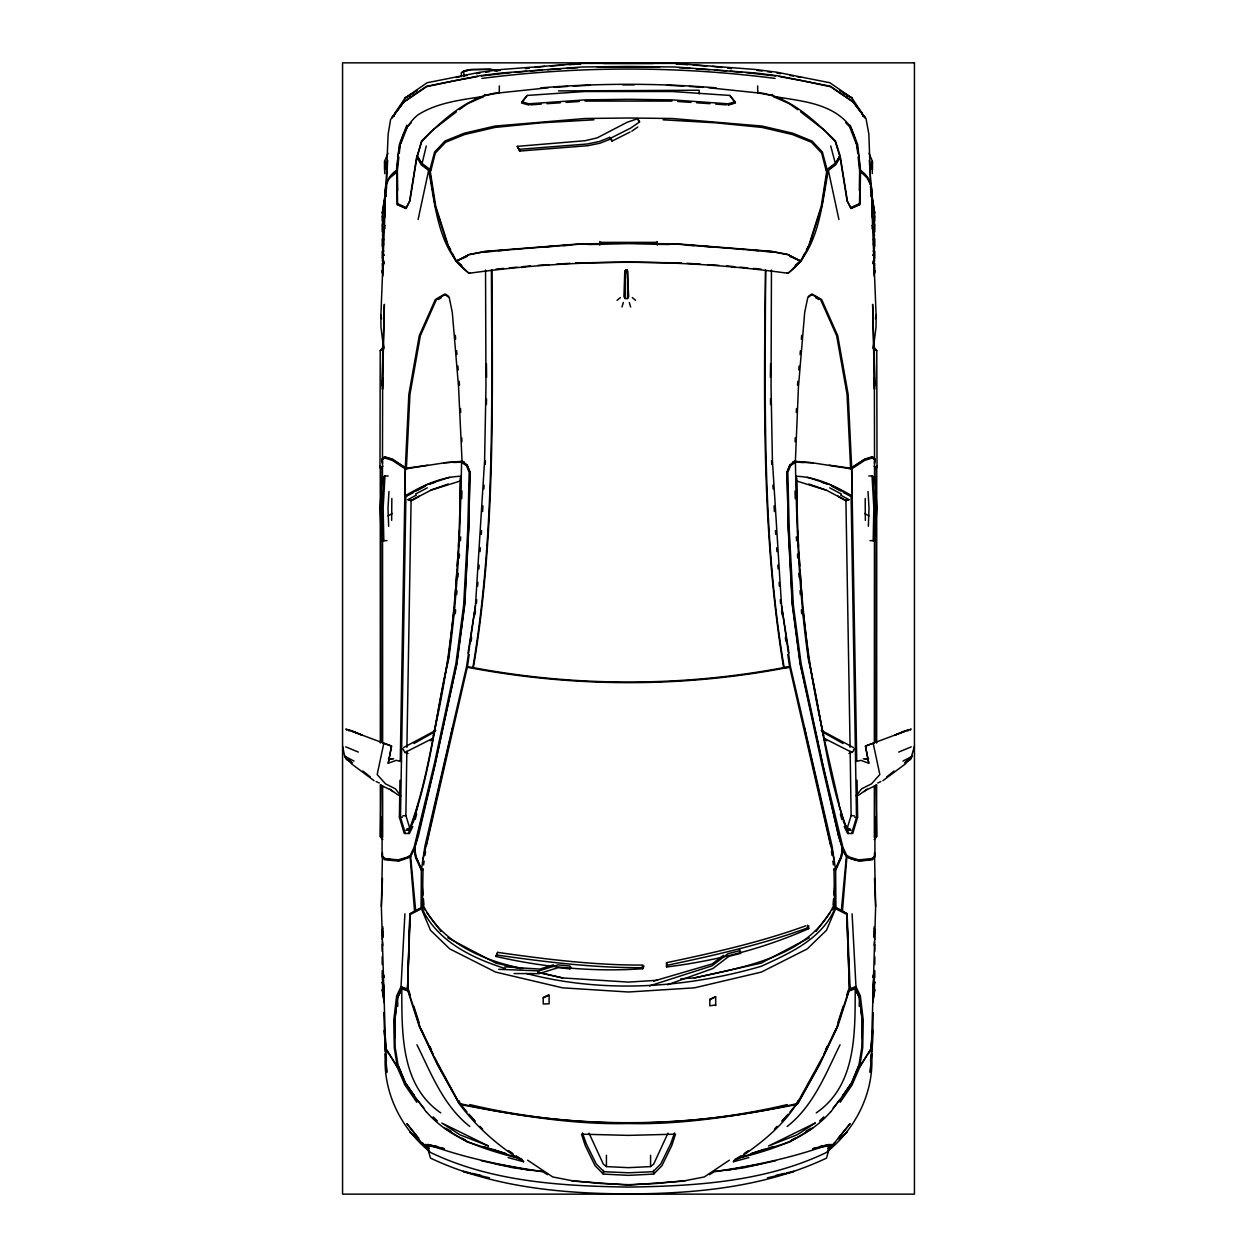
<?xml version="1.0" encoding="UTF-8"?>
<svg xmlns="http://www.w3.org/2000/svg" width="1257" height="1257" viewBox="0 0 1257 1257"><rect width="100%" height="100%" fill="white"/><g stroke="black" fill="none" stroke-linecap="round" stroke-linejoin="round"><path stroke-width="1.5" d="M381.012 742.306L380.808 469.411L381.609 468.704L379.991 465.938L380.227 350.624L382.725 347.498L382.458 465.514M875.108 477.739L872.044 475.994L875.108 477.739L876.82 507.922L874.888 540.746L873.175 540.636L873.835 507.922L872.044 475.994L868.823 475.994M874.353 785.861L874.338 837.303L876.632 836.455L876.648 785.798M874.353 743.076L874.448 540.856M874.511 484.338L874.542 466.803L876.742 467.321L876.663 743.013M874.542 465.514L874.291 347.498L876.773 350.624L877.009 465.938L875.391 468.704L876.192 469.411L875.988 742.306M875.972 784.824L876.6 836.942L874.181 839.487M382.489 853.77L381.358 906.376L385.6 1048.165L397.605 1067.46L398.186 1065.732L405.602 1084.068L426.123 1111.754M514.082 973.531L539.033 973.656L558.061 967.67L570.002 968.848L570.018 966.067L558.077 964.873L539.033 970.86L498.715 969.32M872.279 173.592L872.374 161.242L869.058 153.275M873.175 540.636L874.463 539.599L875.171 507.922L873.379 477.141M382.175 246.388L382.222 238.689M382.175 951.376L382.222 944.4M382.175 977.475L382.222 970.577M874.778 964.512L874.825 956.813M384.563 169.601L384.626 161.242L387.942 153.275M382.175 221.263L382.222 216.33M382.222 263.561L382.898 271.826M383.401 974.395L383.354 977.333L383.291 974.395M391.65 520.351L391.838 498.51M397.683 190.624L397.369 170.575L398.862 157.046M873.709 974.395L873.694 977.333L873.599 974.395M874.778 939.529L874.102 931.233M833.972 868.76L834.601 906.973L847.108 913.713L834.601 906.973L833.077 904.663L833.595 898.865M383.306 243.308C383.322 250.096 383.291 235.876 383.306 239.71M383.369 240.951L383.401 238.72L383.369 239.71M770.4 377.336L770.572 363.603M873.694 243.308L873.709 245.476L873.631 243.104M873.709 238.579L873.599 245.351M873.238 251.337L874.495 248.32L873.709 243.088L874.511 234.619L872.012 227.894M383.542 347.592L380.95 326.977L380.902 315.067L385.255 204.341M384.941 215.921C386.009 200.554 380.808 180.867 396.819 171.172L397.369 171.486M412.815 826.493L409.373 833.517L404.267 833.47L399.396 817.301L399.962 780.204M400.26 760.674L405.288 468.892L392.153 460.282L384.548 457.972L382.081 459.905L382.489 463.55M418.094 804.59L413.6 821.292L409.751 829.117L406.781 829.117L409.703 828.002L405.885 815.526L406.844 751.23M406.907 747.318L411.086 500.569L430.931 490.214L460.879 480.818M625.122 298.538L625.546 272.47L627.102 269.909L628.704 296.573L627.526 298.538L625.122 298.538L623.943 296.573L624.776 271.198L627.102 269.909M383.291 974.489L383.856 977.396L383.291 974.489L382.505 979.753L384.076 987.091M413.396 492.508L407.095 495.902L404.88 495.902L405.367 468.892L444.789 462.765L462.717 461.24M486.412 404.565L486.506 398.752M625.169 292.724L625.357 281.317M859.317 190.624L859.631 170.575L858.138 157.046M861.909 1038.219L862.223 1019.788M874.511 853.77L875.642 906.376L871.4 1048.165L859.395 1067.46L858.814 1065.732L851.398 1084.068L830.877 1111.754M861.768 1048.762L862.318 1020.103M382.741 377.697L382.489 389.277L382.819 338.966L383.919 348.723M383.086 362.252L384.359 304.351L382.081 385.648M485.548 270.066L485.956 386.905L484.605 460.533L475.46 605.528L466.614 666.32L424.929 846.181L421.362 870.158L421.079 907.963L430.491 930.243L449.739 948.894L495.588 972.07L562.492 987.829L628.5 992.009L694.508 987.829L761.412 972.07L807.261 948.894L826.509 930.243L835.921 907.963L835.638 870.158L832.071 846.181L790.386 666.32L781.54 605.528L772.411 460.533L771.044 386.905L771.452 270.066M459.418 530.878L458.522 546.481M459.716 519.188L460.486 477.786C459.433 564.393 453.18 651.205 433.241 735.722M461.759 498.62L461.947 490.953M873.694 239.71L873.709 238.531L873.631 240.951M859.191 1006.103L859.505 996.644L854.854 987.279M385.475 196.611L388.146 134.122L390.597 119.525L403.796 102.021L426.437 86.293L479.514 75.766L501.543 72.985L581.818 66.998L628.5 66.432L675.182 66.998L755.457 72.985L777.486 75.766L830.563 86.293L853.566 102.32L865.13 117.749L862.805 115.424L863.229 116.367L861.516 112.219M420.089 1026.938L407.535 988.772L409.892 913.713L422.399 906.973L423.923 904.663L423.405 898.865M522.598 968.534C483.631 960.725 441.726 943.08 423.326 905.621L421.252 908.355L410.206 913.918L407.551 989.793L419.178 1026.262L437.672 1065.135L459.104 1103.41C569.861 1129.132 687.139 1129.132 797.896 1103.41L819.328 1065.135L837.822 1026.262L849.449 989.793L846.794 913.918L849.465 988.772L836.911 1026.938M868.351 526.274L869.011 507.922L868.021 491.487M873.175 1012.655L872.625 1041.582L870.221 1072.472L871.635 1053.602C874.416 1091.296 856.52 1127.938 827.499 1151.428L834.632 1142.644M383.888 260.906L382.489 272.376M381.358 906.376L382.489 878.454M407.535 988.772L409.892 913.713M795.084 441.726L795.257 437.829M796.294 412.453L796.451 408.556M875.469 522.519L875.469 496.955M386.543 186.272L385.899 196.626L387.643 160.268M397.353 1067.099L394.289 1047.741L393.74 1020.056L396.646 995.89L401.03 986.698L404.911 913.823M405.367 468.892L408.635 468.217L405.32 467.588L408.839 394.447L419.257 335.729L435.346 299.527L444.538 294.201L449.252 297.658L452.3 312.412L458.569 387.077L462.073 461.649L443.752 462.765M421.079 907.963L422.399 906.973L423.028 868.76M381.531 496.955L381.531 522.519M485.202 464.414L485.406 460.659M387.046 540.636L382.112 540.746L381.342 539.677L380.18 507.922L381.892 477.739L384.956 475.994L383.621 477.141L381.829 507.922L382.537 539.599L383.825 540.636L383.165 507.922L384.956 475.994L388.177 475.994M482.625 511.583L482.939 505.911M483.866 488.91L484.071 485.123M603.313 1174.085L595.048 1165.695L585.259 1145.63L581.472 1134.175L628.5 1135.385L675.528 1134.175L671.741 1145.63L661.952 1165.695L653.687 1174.085L628.5 1175.358L603.313 1174.085L603.533 1170.283M382.254 484.118L382.678 476.764M388.979 491.487L387.989 507.922L388.649 526.274M385.302 196.061C383.935 185.863 387.879 176.121 396.489 170.339L399.349 144.429L406.859 125.15M382.489 988.301L382.709 984.938M382.725 987.656L383.935 1000.006M873.709 223.746L874.055 218.624M874.275 215.214L871.635 193.861M873.976 222.835L874.511 214.413L871.667 196.736M874.275 937.031L874.511 930.463M454.406 606.99L448.388 658.432M454.673 603.093L455.6 589.423M455.867 585.526L456.935 569.908M457.187 565.996L458.129 552.342M455.348 613.683L455.615 609.849M456.684 594.498L456.951 590.664M457.894 577.23L458.161 573.396M459.229 558.045L459.496 554.196M460.423 540.761L460.69 536.928M872.641 1030.159L870.771 1049.281L859.395 1067.46M476.419 603.454L476.686 599.62M477.629 586.186L477.896 582.337M478.854 568.902L479.121 565.069M480.064 551.634L480.331 547.785M481.29 534.351L481.557 530.517M872.232 1030.536L871.368 1048.998L869.341 1052.847M382.489 261.487L382.788 257.638M485.218 95.438L499.265 92.892L499.343 85.932M382.505 269.469L383.134 261.786M382.505 979.58L382.819 975.746M874.181 937.329L874.495 933.527M874.212 945.453L874.511 941.634M382.788 984.294L383.872 995.104M874.181 227.344L874.495 223.542M842.426 911.372L846.872 857.148L842.3 848.051L838.403 835.292L800.269 663.617L792.46 604.366L788.422 528.788L786.992 472.035L789.616 465.593L795.414 460.628L798.431 387.077L804.7 312.412L807.748 297.658L812.462 294.201L821.654 299.527L837.743 335.729L848.161 394.447L851.68 467.588L848.365 468.217L851.633 468.892L852.12 495.902L849.905 495.902L843.604 492.508M797.504 385.161L797.818 381.342M798.776 369.857L799.106 366.023M800.065 354.537L800.395 350.703M801.353 339.217L801.667 335.383M873.898 222.363L874.511 214.994M871.777 1051.7L872.625 1030.85M833.941 895L834.821 885.352M841.31 910.822L846.37 856.473M663.115 119.824L715.594 122.809L761.946 127.413L792.397 134.53L811.394 142.245L821.685 153.103L826.242 171.031L835.088 164.227L839.629 156.324L840.336 156.905L847.359 200.743M871.651 169.019L872.374 161.242L872.437 169.601M874.511 463.55L874.919 459.905L872.452 457.972L864.847 460.282L851.712 468.892L856.74 760.674M399.286 153.181L400.15 145.435M874.511 462.277L874.919 458.648L872.437 456.715L864.832 458.994L851.68 467.588M873.081 348.723L874.181 338.966L874.511 389.277L874.259 377.697M394.682 1021.171L397.495 996.644L402.146 987.279M394.777 1020.841L397.762 996.235M873.458 347.592L876.05 326.977L876.098 315.067L871.745 204.341M421.472 869.153L415.627 856.096L414.527 848.255L418.392 835.921L434.749 766.032L456.904 663.822L464.776 604.46L468.798 528.788L469.882 471.878L466.991 465.059L461.586 460.628L467.384 465.593L470.008 472.035L468.578 528.788L464.54 604.366L456.731 663.617L434.796 765.34L414.7 848.051L410.52 856.363L399.223 860.479L385.161 859.112L382.081 855.53L382.489 852.56M813.248 462.765L795.414 462.073L795.414 460.628L790.009 465.059L787.118 471.878L788.202 528.788L792.224 604.46L800.096 663.822L822.251 766.032L838.608 835.921L842.473 848.255L841.373 856.096L835.528 869.153M469.191 654.63L467.557 666.006L426.374 845.741M471.108 641.369L471.642 637.582M474.91 614.846L475.46 611.059M870.488 1060.657L871.51 1053.492M423.593 864.926L424.143 861.076M424.976 855.326L425.542 851.492M384.988 227.894L382.489 234.619L383.291 243.088L382.505 248.32L383.762 251.337M842.473 848.255L841.027 856.614L835.559 869.42L834.349 869.011M842.74 848.962L841.483 857.384L835.638 870.158L834.067 869.687M475.46 605.528L468.044 653.09M735.235 1159.095L733.428 1161.719C758.144 1145.865 782.812 1126.806 798.116 1101.556L822.235 1057.781M826.666 171.769L821.261 206.211L809.068 244.565M859.647 1067.099L862.711 1047.741L863.26 1020.056L860.354 995.89L855.97 986.698L852.089 913.823M385.365 193.861L382.725 215.214M409.641 200.743L416.664 156.905L417.371 156.324L421.912 164.227L430.758 171.031L435.315 153.103L445.607 142.245L464.603 134.53L495.054 127.413L541.406 122.809L593.885 119.824M839.629 156.324L840.053 157.565L835.591 164.934L828.363 170.371C821.449 205.818 819.108 249.782 788.029 273.288C682.457 258.628 574.543 258.628 468.971 273.288C437.892 249.782 435.55 205.818 428.637 170.371L421.409 164.934L416.947 157.565L417.371 156.324M873.065 1000.006L874.275 987.656M385.333 196.736L382.489 214.413L383.024 222.835M872.955 997.979L873.568 994.114M861.768 1047.709L858.5 1067.617M382.819 839.487L380.4 836.942L381.028 784.824M385.428 192.525L382.222 213.329L385.192 196.626M872.877 1002.567L874.778 989.4L873.128 998.655M382.882 926.77L382.175 932.395L382.819 928.703M874.118 276.037L874.825 270.334L874.181 274.01M423.059 859.144L436.54 798.478M467.258 666.634L472.852 667.561C494.959 536.393 491.88 402.539 491.408 269.988L491.958 269.941C492.414 402.539 495.494 536.44 473.37 667.656L472.852 668.19M835.088 164.227L840.006 155.491L835.449 140.957C813.735 119.855 789.239 96.129 757.735 92.515M448.011 660.349C435.315 716.773 429.658 776.04 409.059 830.233L405.885 830.201M401.564 761.553L396.096 760.359L388.224 763.282L391.54 746.092L352.039 731.323M873.128 995.104L874.212 984.294M874.102 271.826L874.778 263.561M382.898 931.233L382.222 939.529M875.375 318.712L876.098 315.067M872.955 995.465L874.825 981.827L872.845 990.343M904.459 762.81L910.602 759.495L914.436 746.187M872.924 987.091L874.181 975.746M450.477 737.45L452.504 727.929M907.963 731.008L908.151 730.113L904.977 730.788L894.733 735.141M418.11 219.488L428.637 170.371M436.98 796.561L450.053 739.352M876.192 469.411L876.742 467.321L873.914 466.174M426.264 146.001L421.912 164.227M621.995 307.022L623.362 302.45M858.814 1066.8L851.429 1084.272L839.912 1101.069M858.798 1065.48L851.398 1083.015L843.023 1095.224M415.14 819.517L416.617 814.285M428.59 1145.52L428.59 1151.538L430.523 1158.137C492.163 1187.236 561.203 1193.631 628.5 1193.93C695.797 1193.631 764.837 1187.236 826.477 1158.137L828.41 1151.538L828.41 1145.52M851.633 833.47L856.504 817.301L851.099 496.185L829.871 484.605L807.198 477.189M857.038 780.204L857.604 817.301L852.733 833.47L847.627 833.517L844.185 826.493M850.156 751.23L851.115 815.526L847.297 828.002L850.219 829.117L847.249 829.117L843.4 821.292M417.261 156.214L421.551 140.957C443.265 119.855 467.761 96.129 499.265 92.515M643.977 966.114L642.798 968.723C593.618 972.195 543.998 967.466 495.996 956.451L497.631 952.366C545.774 959.232 594.247 965.297 642.971 965.077L641.793 967.701C593.084 967.906 544.611 961.856 496.452 954.99M497.631 952.366L495.996 956.451M385.239 215.418L382.175 225.082L382.222 231.932L385.129 225.474M838.058 1022.318L843.18 1006.26M846.605 995.544L848.318 990.186M382.505 222.835L385.129 214.696M419.147 496.232L411.086 500.789L407.959 499.83M873.254 264.001L874.511 260.419M872.955 263.326L874.778 258.141L874.825 251.149L872.672 255.422M674.538 1132.966L670.688 1143.807L660.805 1163.903L653.043 1171.728L628.5 1172.781L603.957 1171.728L596.195 1163.903L586.312 1143.807L582.462 1132.966M854.116 748.795L853.11 751.576L848.946 753.462M837.586 1026.152L819.627 1063.925L797.189 1104.463C741.646 1114.912 685.536 1124.921 628.5 1123.522C571.464 1124.921 515.354 1114.912 459.811 1104.463L434.765 1057.781M400.81 143.738L407.409 126.706L411.275 122.715M797.896 1103.41L798.902 1100.881L798.006 1102.216M667.97 1133.154L653.671 1164.139L650.576 1166.606L628.5 1167.659L606.424 1166.606L603.329 1164.139L589.03 1133.154M395.484 112.219L393.771 116.367L394.195 115.424L391.87 117.749L403.434 102.32L426.579 86.686L452.049 81.281M570.002 968.848L570.788 967.089M858.798 1066.219L859.364 1068.073L852.073 1084.995L840.21 1102.263M875.391 468.704L877.009 465.938M825.503 1049.878L827.122 1046.453M823.869 1054.356L836.094 1028.65M397.495 997.697L402.146 988.348L407.928 990.39L401.769 987.703M840.053 1044.756C825.692 1073.808 813.483 1105.893 787.181 1126.476M382.081 856.771L384.548 859.741L398.626 861.108L410.128 857.148L414.7 848.051L415.973 856.614L421.441 869.42L422.651 869.011M397.762 997.288L402.146 988.348M396.819 171.172L397.102 204.545L405.807 208.411L410.128 200.162M804.653 253.317L801.118 260.309L795.555 265.274M806.428 249.813L808.188 246.325M408.274 833.517C430.145 778.46 435.016 717.386 448.513 659.846C458.035 594.388 460.329 528.129 461.586 462.073L464.367 462.073M797.409 1101.823L798.274 1100.504M798.274 1101.572L795.084 1105.689M395.798 111.842L405.241 97.779L413.694 92.924M843.054 1095.428L851.429 1083.22M528.914 104.221L528.93 105.038L521.592 103.043L527.154 95.438L584.788 91.51L672.212 91.51L729.846 95.438L735.408 103.043L728.07 105.038L735.424 102.241L729.846 95.438M521.576 102.241L527.154 95.438M405.807 208.411L406.388 207.625L397.935 203.854M873.709 974.489L873.144 977.396L873.709 974.489L874.495 979.753M816.076 931.406L829.871 913.006M832.165 909.942L834.459 906.878M391.87 117.749L403.796 102.021M855.231 987.703L848.962 990.5L854.854 988.348L859.505 997.697M827.499 1151.428L850.125 1123.632L838.215 1138.261M910.225 730.16L911.121 728.997L895.361 734.905M856.158 795.728L861.673 788.783L871.51 783.849L879.821 774.548L873.175 743.217L865.46 746.092L868.776 763.282L860.904 760.359L855.436 761.553M482.327 97.543L484.793 94.526M788.155 1114.126L781.838 1121.244M789.899 1112.084L796.844 1103.63M874.919 816.767L874.919 855.53L871.839 859.112C861.516 861.721 844.578 861.673 842.3 848.051M874.919 856.771L872.452 859.741L858.861 861.124L846.872 857.148M833.14 1108.03L839.88 1099.812M902.997 761.082L912.346 756.18L905.26 764.02L882.917 780.676M774.375 1129.21L777.062 1126.351M782.404 1120.616L786.411 1116.31M835.921 907.963L835.182 907.931C822.078 939.089 790.024 953.136 761.082 966.35C685.301 988.285 603.171 993.611 526.416 973.515M828.174 1148.709L831.757 1145.174L812.87 1148.741M828.174 1147.987L831.757 1144.451L820.02 1146.368M617.077 300.344L620.392 297.563M463.912 76.803L463.833 71.099L470.809 69.732L490.167 69.434L497.363 70.581L489.931 69.182L470.966 69.481L464.132 70.816L461.398 72.859L461.413 76.693M389.277 178.368L397.353 171.69M804.951 81.281L830.421 86.686L853.204 102.021L866.042 118.661L868.854 134.122L871.101 196.626L870.457 186.272M469.788 272.722L468.971 273.288L456.244 261.252L468.971 254.495L485.045 251.384L580.011 243.874L628.5 243.292L676.989 243.874L771.955 251.384L788.029 254.495L800.756 261.252L788.029 273.288L787.212 272.722M816.249 1112.885C856.661 1085.184 855.011 1032.374 855.231 988.756L849.543 990.799M461.398 72.859L464.132 70.816M819.627 1120.93L823.806 1116.892M830.846 1111.565C806.68 1139.518 770.714 1150.139 736.131 1158.844L740.813 1155.859M794.613 266.515L801.636 260.262L809.649 244.361L821.968 205.629L827.42 170.842L822.392 152.018L812.006 141.035L792.821 133.242L762.072 126.061L671.992 118.504L628.5 118.001L585.008 118.504L494.928 126.061L464.179 133.242L444.994 141.035L434.608 152.018L429.58 170.842L435.032 205.629L447.351 244.361L455.364 260.262L462.387 266.515M864.219 791.596L867.079 789.129M403.858 102.477L405.084 97.999L427.113 82.742L480.174 72.215L502.187 69.418L582.384 63.4L674.616 63.4L754.813 69.418L776.826 72.215L829.887 82.742L852.309 98.297L839.629 90.378M826.336 170.025L835.277 163.221L830.736 146.016M905.778 761.711L912.346 756.18M422.368 1142.644L429.501 1151.428C400.496 1127.938 382.599 1091.312 385.365 1053.617L386.779 1072.472L384.359 1030.159M838.843 1138.842L847.234 1132.07M382.709 459.276L385.145 457.328L392.687 459.638L405.775 468.217M886.751 776.857L894.136 771.012M456.354 111.873L432.141 130.587L421.755 141.554L416.9 157.329L409.955 200.759L406.152 208.363L397.526 204.53C397.746 174.566 391.98 136.667 417.717 115.016C437.169 102.54 460.486 100.089 482.782 96.459M723.372 955.399L712.043 963.993L653.624 981.088M808.22 296.511L811.378 294.201L820.554 299.527L836.643 335.729L847.061 394.447L850.612 468.233L829.196 465.184M459.292 109.673L467.62 103.687L482.955 96.915M858.327 795.382L865.649 790.213L876.82 784.997M430.193 740.766L433.178 738.676M631.784 131.168L637.802 127.036M729.359 1160.211L704.25 1176.961L685.442 1180.622L656.028 1183.513L628.5 1184.691L600.972 1183.513L571.558 1180.622L552.75 1176.961L527.641 1160.211M851.225 468.217L864.313 459.638L871.855 457.328L874.291 459.276M743.924 1153.863L748.591 1150.878L745.37 1152.748M417.371 90.378L404.691 98.297L410.332 95.438M709.482 1174.682L714.149 1171.775M791.627 1140.099L794.848 1138.135M806.13 1131.253L810.969 1128.299M812.541 1128.158L789.962 1141.937L738.488 1158.011M789.616 465.593L795.414 462.073C796.702 528.144 798.949 594.388 808.487 659.846C821.984 717.386 826.855 778.46 848.726 833.517M388.036 515.967L392.294 513.469M438.19 299.527L441.254 297.752M859.631 171.486C876.396 179.091 870.928 201.151 872.059 215.921M435.739 730.38L403.654 747.491M413.946 743.531L434.953 731.684M404.88 495.902C422.242 485.862 440.783 476.843 461.24 476.23M416.366 495.132L408.054 499.563L411.165 500.522M432.911 738.299L404.927 752.487L402.884 748.795M421.268 908.827L410.489 914.263M416.554 490.811L424.96 486.38M415.548 494.048L427.317 487.842M809.194 937.816L761.082 963.161L694.351 977.946L680.807 978.794M411.086 500.569L419.147 496.421M456.244 261.252L468.971 254.731L485.045 251.651L580.011 244.157L628.5 243.575L676.989 244.157L771.955 251.651L788.029 254.731L800.756 261.252M517.24 146.362L519.062 149.332L587.16 144.005L599.369 141.507L609.708 137.374L610.996 138.003L630.653 128.104L639.703 121.898L637.692 118.645L627.086 122.322L597.154 137.877L585.149 140.705L517.24 146.362L519.691 151.06L587.805 145.718L600.013 143.219L610.336 139.103L612.128 141.067L630.134 132.001M877.732 783.001L880.843 781.555M859.065 203.854L850.612 207.625L851.193 208.411L859.898 204.545L860.542 171.423L859.647 171.69M456.857 260.827L467.243 256.412M898.676 752.079L911.262 746.847M828.41 1151.538C766.487 1181.847 696.284 1186.058 628.5 1187.079C560.716 1186.058 490.513 1181.847 428.59 1151.538M543.244 997.979L549.089 994.947L543.244 997.32L543.244 1003.997L549.12 1003.793L549.089 995.591M715.704 1005.616L715.673 996.77L709.828 999.142L709.828 1005.804L715.704 1004.956M709.828 999.786L715.673 996.77M808.722 928.624C763.675 948.564 715.437 960.929 666.587 966.979L666.571 965.423C714.133 955.414 761.742 944.667 807.465 927.965L808.722 928.624L808.722 925.875M380.227 350.624L382.537 349.729M904.961 731.323L865.46 746.092L868.776 763.282M667.451 984.75L712.908 968.519L728.856 956.357L740.499 953.403L740.499 951.549M849.465 988.772L855.97 986.698M430.035 484.008L435.221 482.201M430.931 490.01L448.262 484.008M381.892 477.739L383.621 477.141M805.69 925.843C760.532 942.247 713.505 952.79 666.571 962.689L666.587 966.979M833.517 1145.268L828.913 1144.53C792.193 1157.901 753.839 1165.852 715.249 1171.445M751.073 1153.596L764.036 1149.354M751.105 1153.8L773.338 1146.541M553.347 964.889L539.819 969.084L504.827 966.837M649.508 985.897L712.043 965.832L727.992 953.702L739.635 950.732L739.635 948.894M850.093 747.318L845.914 500.569L837.853 496.232L845.835 500.522L848.946 499.563L840.634 495.132M849.041 499.83L845.835 500.522M422.933 869.687L421.362 870.158L415.517 857.384L414.26 848.962M735.109 101.864L728.007 103.797L672.008 99.869L628.5 99.319L584.992 99.869L528.993 103.797L521.891 101.864M859.631 170.575L860.511 170.339C869.121 176.121 873.065 185.863 871.698 196.061M733.428 1161.719L748.826 1157.618M383.086 466.174L380.258 467.321L380.337 743.013M449.802 477.189L427.129 484.605L405.901 496.185L400.496 817.301L405.367 833.47M812.855 1148.631L828.913 1144.53M694.351 977.946C744.773 966.837 808.235 956.923 833.674 905.621L835.182 907.931M786.505 1172.97L789.789 1172.215M791.439 1171.838L793.827 1171.288M767.477 1177.825L793.104 1171.917M775.915 1175.405L784.871 1173.347M775.758 1160.682L743.531 1167.863L714.793 1171.587M787.212 1104.589C683.761 1129.132 573.239 1129.132 469.788 1104.589M427.804 465.184L406.388 468.233L409.939 394.447L420.357 335.729L436.446 299.527L445.622 294.201L448.78 296.511M465.389 70.926L470.118 69.999M726.216 1170.456L739.132 1167.942M456.307 77.384L459.968 76.708M463.644 76.033L467.305 75.357M476.482 73.676L480.158 73M453.871 80.888L477.691 76.52M741.017 1167.596L761.758 1163.793M872.452 858.5L858.814 859.882L849.653 857.148L846.558 855.153L842.881 847.218L822.691 763.879L801.07 663.476L793.34 605.104L789.223 529.118L787.825 472.302L790.559 465.734L795.414 462.073L792.633 462.073M474.706 98.816L478.508 98.172M472.852 667.561L473.37 667.656C575.549 686.841 681.451 686.841 783.63 667.656L789.742 666.634M418.785 1138.261L406.875 1123.632L423.483 1145.268L428.087 1144.53L444.145 1148.631M525.505 68.616L529.354 68.114M535.105 67.375L544.674 66.37M485.658 72.215L489.334 71.743M494.834 71.052L500.333 70.361M481.368 75.954L511.159 72.607M481.855 78.421C579.084 65.93 677.916 65.93 775.145 78.421M402.696 815.903L405.885 815.526M499.265 92.892L548.539 87.723M383.244 240.134L383.291 243.088M684.892 1181.03L628.5 1185.1L572.108 1181.03M521.356 267.442L525.127 267.097M865.225 759.212L868.571 758.882M485.045 252.076L492.634 251.384M498.322 250.85L505.927 250.143M513.516 249.452L519.204 248.917M526.793 248.226L532.497 247.692M496.012 269.124L503.648 268.417M509.384 267.882L517.036 267.175M522.771 266.641L530.423 265.934M515.009 72.293L526.557 71.335M530.407 71.005L541.893 70.109M530.705 104.897L541.327 104.08M547.031 103.687L560.323 102.791M566.027 102.398L579.336 101.487M550.377 65.977L563.67 65.097M569.374 64.704L580.765 63.934M547.596 69.732L560.889 68.836M566.593 68.459L577.984 67.689M540.903 87.849C599.165 83.119 657.835 83.119 716.097 87.849M554.243 87.33L567.535 86.434M573.239 86.057L590.366 85.225M543.904 246.953L553.394 246.325M562.9 245.696L570.505 245.209M537.98 265.384L549.278 264.646M556.804 264.159L569.987 263.294M575.627 262.917L628.5 262.116L681.373 262.917M382.112 540.746L383.825 540.636M381.342 539.677L382.537 539.599M657.552 980.256L628.5 982.094L562.649 977.946L537.855 972.447M873.709 243.088L873.756 240.134M453.62 462.482L462.576 462.136M863.276 758.867L868.493 758.757M603.674 63.478L653.326 63.478M597.358 67.249L659.642 67.249M622.781 84.847L634.219 84.847M585.039 101.094L671.961 101.094M587.773 244.487L599.4 244.345M851.115 830.201L847.941 830.233L843.981 822.172L838.906 804.59M558.532 90.913L699.159 90.237L699.175 93.929M869.954 540.636L874.888 540.746M399.396 817.301L402.256 817.301M854.744 817.301L857.604 817.301M666.634 85.225L683.761 86.057M657.6 244.345L669.227 244.487M388.507 758.757L393.724 758.867M794.424 462.136L803.38 462.482M686.495 245.209L694.1 245.696M703.606 246.325L713.096 246.953M687.013 263.294L700.196 264.159M707.722 264.646L719.02 265.384M874.463 539.599L875.658 539.677M676.235 63.934L687.626 64.704M693.33 65.097L706.623 65.977M712.326 66.37L721.895 67.375M679.016 67.689L690.407 68.459M696.111 68.836L709.404 69.732M715.107 70.109L726.593 71.005M689.465 86.434L702.757 87.33M708.461 87.723L757.735 92.892L771.782 95.438M677.664 101.487L690.973 102.398M696.677 102.791L709.969 103.687M715.673 104.08L726.295 104.897M730.443 71.335L741.991 72.293M745.841 72.607L775.648 75.954M794.283 461.24L812.211 462.765L851.633 468.892M724.503 247.692L730.207 248.226M737.796 248.917L743.484 249.452M751.073 250.143L758.678 250.85M764.366 251.384L771.955 252.076M726.577 265.934L734.229 266.641M739.964 267.175L747.616 267.882M753.352 268.417L760.988 269.124M731.873 267.097L735.644 267.442M388.429 758.882L391.775 759.212M851.115 815.526L854.304 815.903M756.667 70.361L762.166 71.052M767.666 71.743L771.342 72.215M727.646 68.114L731.495 68.616M542.207 1171.587L513.469 1167.863L481.242 1160.682M795.76 476.23C816.217 476.843 834.758 485.862 852.12 495.902M774.218 96.459C800.693 101.11 832.04 102.885 849.811 125.889C862.271 150.149 859.977 178.133 859.474 204.53L850.848 208.363L847.045 200.759L840.1 157.329L835.245 141.554L824.859 130.587L800.646 111.873M541.751 1171.445C503.161 1165.852 464.807 1157.901 428.087 1144.53M467.321 667.263C571.511 687.28 679.597 687.925 783.881 668.237L789.679 667.263L783.63 667.656C761.962 536.818 763.737 401.203 765.592 269.988C765.12 402.539 762.041 536.393 784.148 667.561M778.492 98.172L782.294 98.816M384.548 858.5L398.186 859.882L407.347 857.148L410.442 855.153L414.119 847.218L434.309 763.879L455.93 663.476L463.66 605.104L467.777 529.118L469.175 472.302L466.441 465.734L461.586 462.073L467.384 465.593M776.842 73L780.518 73.676M789.695 75.357L793.356 76.033M797.032 76.708L800.693 77.384M779.309 76.52L803.129 80.888M495.242 1163.793L515.983 1167.596M517.868 1167.942L530.784 1170.456M520.697 968.644L495.918 963.161L447.806 937.816M436.98 1146.368L425.243 1144.451L428.826 1147.987M444.13 1148.725L425.243 1145.174L428.826 1148.709M467.211 1172.215L470.495 1172.97M472.129 1173.347L481.085 1175.405M489.523 1177.825L463.896 1171.901M463.173 1171.288L465.561 1171.838M537.855 972.117L562.649 977.946M505.44 968.597C472.365 958.274 436.808 941.163 421.818 907.931M796.121 480.818L826.069 490.214M518.513 1158.011L467.038 1141.937L444.459 1128.158M508.174 1157.618L523.572 1161.719L521.765 1159.095M396.489 170.339L397.369 170.575M404.927 752.487L408.054 753.462M492.964 1149.354L505.927 1153.596M483.662 1146.541L505.895 1153.8M808.738 484.008L826.069 490.01L845.914 500.569M821.779 482.201L826.965 484.008M401.03 986.698L406.891 988.803M407.457 990.799L401.769 988.756C401.989 1032.374 400.339 1085.184 440.751 1112.885M380.352 785.798L380.368 836.455L382.662 837.303L382.647 785.861M632.255 297.563L635.571 300.344M874.463 349.729L876.773 350.624M625.546 269.909L627.872 271.198L627.526 298.538M345.738 746.847L358.324 752.079M789.757 256.412L800.143 260.827M361.639 734.905L345.879 728.997L346.775 730.16M342.564 746.187L344.654 756.18L354.003 761.082M362.267 735.141L352.023 730.788L348.849 730.113L349.037 731.008M774.045 96.915L789.38 103.687L797.708 109.673M852.073 752.487L824.089 738.299M380.18 784.997L391.351 790.213L398.673 795.382M376.157 781.555L379.268 783.001M853.346 747.491L821.261 730.38M846.511 914.263L835.732 908.827M846.684 95.438L851.932 97.999L853.142 102.477M829.683 487.842L841.452 494.048M832.04 486.38L840.446 490.811M352.541 762.81L346.398 759.495L344.654 756.18L351.222 761.711M822.047 731.684L843.054 743.531M843.306 92.924L851.759 97.779L861.202 111.842M815.746 297.752L818.81 299.527M511.63 1152.748L508.409 1150.878L513.076 1153.863M864.706 513.469L868.964 515.967M446.031 1128.299L450.87 1131.253M462.152 1138.135L465.373 1140.099M542.851 1171.775L547.518 1174.682M516.187 1155.859L520.869 1158.844C486.286 1150.139 450.32 1139.518 426.154 1111.565M523.572 1161.719C499.029 1146.73 477.063 1127.56 459.811 1104.463L437.373 1063.925L419.414 1026.152M405.32 467.588L392.168 458.994L384.563 456.715L382.081 458.648L382.489 462.277M823.822 738.676L826.807 740.766M374.083 780.676L351.74 764.02L344.654 756.18M362.864 771.012L370.249 776.857M409.766 1132.054L418.157 1138.842M430.664 170.025L421.724 163.221L416.994 155.491M389.921 789.129L392.781 791.596M461.445 265.274L455.882 260.309L452.347 253.317M433.194 1116.892L437.373 1120.93M469.819 1126.476C443.517 1105.893 431.308 1073.808 416.947 1044.756M860.181 171.172L867.094 177.881L870.221 184.056M641.793 967.701L642.798 968.723M423.483 1145.268L429.501 1151.428M845.725 122.715L849.591 126.706L856.19 143.738M470.589 1116.31L474.596 1120.616M479.938 1126.351L482.625 1129.21M475.162 1121.244L468.845 1114.126M379.991 465.938L381.609 468.704M417.12 1099.812L423.86 1108.03M460.156 1103.63L467.101 1112.084M461.916 1105.689L458.726 1101.572M772.207 94.526L774.673 97.543M400.842 795.728L395.327 788.783L385.49 783.849L377.179 774.548L383.825 743.217L391.54 746.092L388.224 763.282M853.204 102.021L865.13 117.749M422.541 906.878L424.835 909.942M427.129 913.006L440.924 931.406M413.977 1095.224L405.602 1083.015L398.202 1065.48M405.571 1083.22L413.946 1095.428M417.088 1101.069L405.571 1084.272L398.186 1066.8M416.79 1102.263L404.927 1084.995L397.636 1068.073L398.202 1066.219M458.726 1100.504L459.591 1101.823M458.994 1102.216L458.098 1100.881L459.104 1103.41M397.605 1067.46L386.229 1049.281L384.768 1030.536M387.659 1052.847L385.632 1048.998L384.375 1030.85M448.828 246.325L450.587 249.813M846.872 200.162L851.193 208.411M384.328 255.422L382.175 251.149L382.222 258.141L384.045 263.326M854.854 988.348L859.238 997.288M429.878 1046.453L431.497 1049.878M420.906 1028.65L433.131 1054.356M871.871 225.474L874.778 231.932L874.825 225.082L871.761 215.418M629.286 302.45L630.653 307.022M850.141 125.15L857.651 144.429L860.511 170.339M637.692 118.645L638.823 121.709M610.996 138.003L612.128 141.067M609.708 137.374L610.336 139.103M519.062 149.332L519.691 151.06M382.489 260.419L383.746 264.001M739.635 950.732L740.499 953.403M871.871 214.696L874.495 222.835M408.682 990.186L410.395 995.544M413.82 1006.26L418.942 1022.318M447.948 244.565L435.739 206.211L430.334 171.769M840.383 814.285L841.86 819.517M398.5 1067.617L395.232 1047.709M380.808 469.411L380.258 467.321L382.458 466.803L382.489 484.338M384.155 990.343L382.175 981.827L384.045 995.465M806.947 739.352L820.02 796.561M820.46 798.478L833.941 859.144M830.626 845.741L789.443 666.006L787.809 654.63M839.409 805.297L823.351 735.188L808.989 660.349M828.363 170.371L838.906 219.488M804.496 727.929L806.523 737.45M380.902 315.067L381.625 318.712M788.956 653.09L781.54 605.528M823.759 735.722C804.276 652.87 797.708 567.834 796.639 482.924L796.514 477.786L797.284 519.188M383.872 998.655L382.222 989.4L384.123 1002.567M871.808 196.626L874.778 213.329L871.572 192.525M382.819 274.01L382.175 270.334L382.882 276.037M874.181 928.703L874.825 932.395L874.118 926.77M383.432 994.114L384.045 997.979M831.458 851.492L832.024 855.326M832.857 861.076L833.407 864.926M781.54 611.059L782.09 614.846M785.358 637.582L785.892 641.369M385.49 1053.492L386.512 1060.657M874.511 852.56L874.919 855.53M808.612 658.432L802.595 606.99M859.238 996.235L862.223 1020.841M859.505 996.644L862.318 1021.171M869.357 160.268L871.525 196.611M856.85 145.435L857.714 153.181M385.349 169.019L384.626 161.242L384.721 173.592M410.63 856.473L415.69 910.822M422.179 885.352L423.059 895M455.333 335.383L455.647 339.217M456.605 350.703L456.935 354.537M457.894 366.023L458.224 369.857M459.182 381.342L459.496 385.161M385.223 1051.7L383.825 1012.655M382.489 214.994L383.102 222.363M873.866 261.786L874.495 269.469M382.505 223.542L382.819 227.344M410.128 857.148L414.574 911.372M382.505 933.527L382.819 937.329M382.489 941.634L382.788 945.453M874.212 257.638L874.511 261.487M757.735 92.892L757.657 85.932M775.443 530.517L775.71 534.351M776.669 547.785L776.936 551.634M777.879 565.069L778.146 568.902M779.104 582.337L779.371 586.186M780.314 599.62L780.581 603.454M796.31 536.928L796.577 540.761M797.504 554.196L797.771 558.045M798.839 573.396L799.106 577.23M800.049 590.664L800.316 594.498M801.385 609.849L801.652 613.683M798.478 546.481L797.582 530.878M798.871 552.342L799.813 565.996M800.065 569.908L801.133 585.526M801.4 589.423L802.327 603.093M874.008 264.599L873.112 260.906M874.259 268.479L874.511 272.376M382.489 930.463L382.741 934.375M873.945 260.576L874.495 269.077M874.291 984.938L874.511 988.301M382.945 218.624L383.291 223.746M382.505 933.621L382.725 937.031M874.322 476.764L874.746 484.118M653.467 1170.283L653.687 1174.085M772.929 485.123L773.134 488.91M774.061 505.911L774.375 511.583M771.609 460.659L771.814 464.414M873.631 239.71L873.599 238.72M847.108 913.713L850.109 988.803M460.549 408.556L460.706 412.453M461.743 437.829L461.916 441.726M874.511 878.454L875.642 906.376M397.495 996.644L397.809 1006.103M874.919 385.648L872.641 304.351L873.914 362.252M873.709 245.539L873.694 244.361M795.053 490.953L795.241 498.62M383.369 244.361L383.401 245.351L383.369 243.104M394.682 1020.103L395.232 1048.762M770.494 398.752L770.588 404.565M394.777 1019.788L395.091 1038.219M666.571 962.689L666.587 964.245M486.428 363.603L486.6 377.336M874.778 216.33L874.825 221.263M865.177 498.51L865.35 520.351M874.778 238.689L874.825 246.388M874.778 944.4L874.825 951.376M874.778 970.577L874.825 977.475M382.175 956.813L382.222 964.512M382.552 540.856L382.647 743.076M807.465 925.231L807.465 927.965M657.238 245.146L657.238 241.548L655.698 242.365L601.302 242.365L599.762 241.548L599.762 245.146M650.576 1155.293L650.576 1166.606M606.424 1155.293L606.424 1166.606M382.081 816.767L382.081 855.53M815.164 1123.051L797.095 1134.788L768.561 1145.975L815.164 1123.051M626.332 270.224L624.776 271.198L627.102 272.47L626.332 270.224M914.436 62.85L342.564 62.85L342.564 1194.15L914.436 1194.15L914.436 62.85M488.439 1145.975L459.905 1134.788L441.835 1123.051L488.439 1145.975"/></g></svg>
